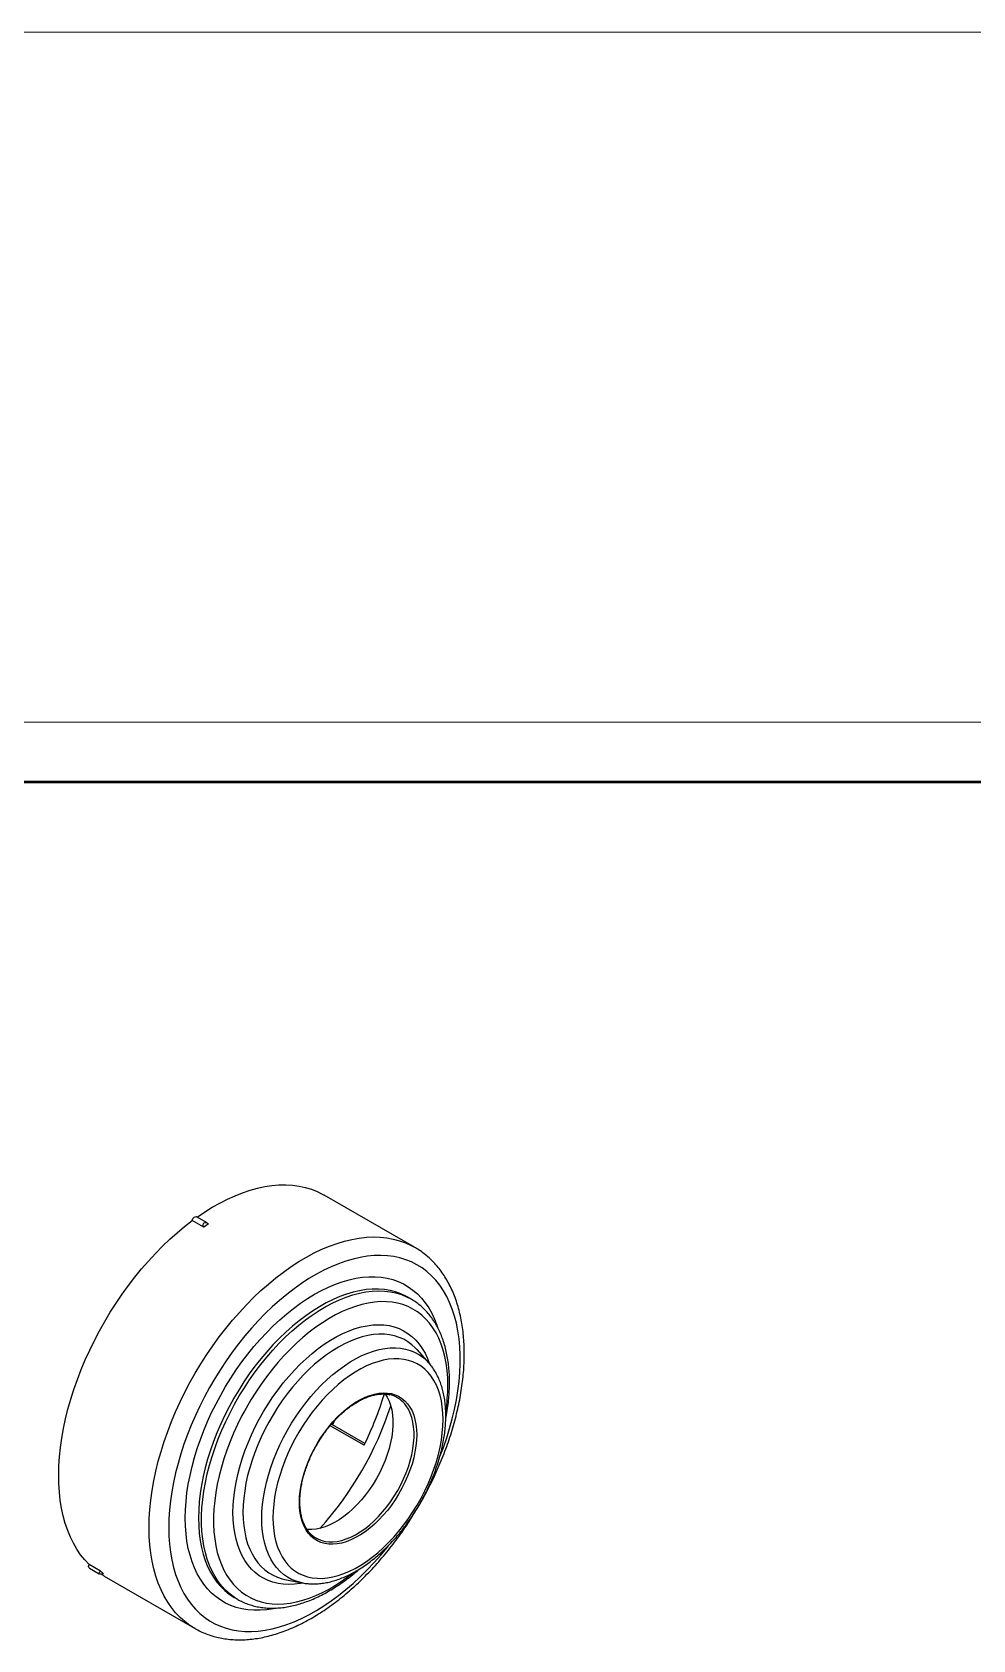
# Model space of a CAD drawing. Header units: millimetres. Extents: x 2517 to 77584, y 486 to 45347.
# Drawn here: x 3799.5 to 3849.9, y 710.6 to 796.9 of the extents above; entities that cross this region are included whole.
import ezdxf

# ---------------------------------------------------------------- set-up
doc = ezdxf.new("R2010")
doc.units = ezdxf.units.MM
for name, color, linetype, lineweight in [('尺寸标注', 2, 'Continuous', 9), ('引导线', 6, 'Continuous', 9), ('粗实线', 9, 'Continuous', 50)]:
    doc.layers.add(name, color=color, linetype=linetype, lineweight=lineweight)

msp = doc.modelspace()

# ---------------------------------------------------------------- linework, layer by layer
at = {"color": 7, "linetype": 'Continuous', "lineweight": 25}
for p, q in [((3819.9832, 731.67), (3815.1395, 734.4662)), ((3808.6714, 732.7414), (3808.0527, 733.0985)), ((3808.8592, 732.976), (3808.2797, 733.3106)), ((3819.9832, 731.67), (3819.9914, 731.6652)), ((3819.6172, 728.9946), (3819.5912, 729.0094)), ((3819.7825, 728.8991), (3819.6172, 728.9946)), ((3819.7825, 728.8991), (3819.7982, 728.89)), ((3820.1313, 726.1614), (3820.1171, 726.1773)), ((3820.7467, 725.4663), (3820.1313, 726.1614)), ((3820.7467, 725.4663), (3820.7537, 725.4584)), ((3817.2722, 721.0478), (3815.4525, 722.0983)), ((3815.5752, 722.1482), (3815.4992, 722.155)), ((3815.6674, 722.3394), (3815.5752, 722.1482)), ((3817.3183, 721.1419), (3815.5752, 722.1482)), ((3803.145, 714.2927), (3802.5262, 714.6499)), ((3802.5417, 714.4607), (3803.071, 714.1551)), ((3803.3404, 714.0274), (3808.1841, 711.2312)), ((3813.0285, 713.8577), (3813.9382, 713.6724)), ((3810.3089, 712.8913), (3810.3179, 712.8861)), ((3810.3179, 712.8861), (3810.4833, 712.7906))]:
    msp.add_line(p, q, dxfattribs=at)
at = {"color": 7, "linetype": 'Continuous', "lineweight": 25, "flags": 128}
for points in [[(3808.3162, 733.2895), (3808.7146, 733.5596), (3809.1242, 733.8142), (3809.5341, 734.0458), (3809.9434, 734.2538), (3810.3509, 734.4375), (3810.7557, 734.5967), (3811.1569, 734.7309), (3811.5535, 734.8398), (3811.9444, 734.9231), (3812.3289, 734.9806), (3812.7058, 735.0122), (3813.0745, 735.0179), (3813.4338, 734.9975), (3813.7831, 734.9512), (3814.1213, 734.879), (3814.4478, 734.7812), (3814.7617, 734.658), (3815.0623, 734.5096), (3815.1395, 734.4662)], [(3802.5262, 714.6499), (3802.291, 714.9018), (3802.0725, 715.1763), (3801.8714, 715.4726), (3801.688, 715.7901), (3801.5228, 716.1281), (3801.3763, 716.4856), (3801.2488, 716.8619), (3801.1405, 717.256), (3801.0518, 717.667), (3800.9829, 718.0939), (3800.9339, 718.5356), (3800.905, 718.9911), (3800.8961, 719.4593), (3800.9075, 719.939), (3800.9389, 720.4292), (3800.9904, 720.9286), (3801.0617, 721.4359), (3801.1529, 721.9501), (3801.2635, 722.4698), (3801.3934, 722.9938), (3801.5423, 723.5208), (3801.7097, 724.0496), (3801.8953, 724.5788), (3802.0986, 725.1073), (3802.3192, 725.6336), (3802.5565, 726.1567), (3802.8099, 726.6751), (3803.0788, 727.1876), (3803.3626, 727.6931), (3803.6606, 728.1902), (3803.9721, 728.6778), (3804.2963, 729.1547), (3804.6324, 729.6198), (3804.9796, 730.0719), (3805.3371, 730.5099), (3805.7041, 730.9328), (3806.0796, 731.3396), (3806.4627, 731.7293), (3806.8525, 732.1009), (3807.2481, 732.4535), (3807.6484, 732.7863), (3808.0527, 733.0985)], [(3808.0527, 733.0985), (3808.0668, 733.1524), (3808.0925, 733.2057), (3808.1273, 733.2531), (3808.1676, 733.2901), (3808.2097, 733.3129), (3808.2492, 733.3194), (3808.2797, 733.3106)], [(3812.3854, 717.1638), (3812.3956, 716.8178), (3812.4261, 716.4851), (3812.4768, 716.1672), (3812.5475, 715.8655), (3812.6378, 715.5814), (3812.7474, 715.3161), (3812.8757, 715.0709), (3813.0222, 714.8467), (3813.1863, 714.6446), (3813.3671, 714.4656), (3813.564, 714.3104), (3813.7759, 714.1797), (3814.002, 714.074), (3814.2413, 713.994), (3814.4927, 713.9398), (3814.755, 713.9118), (3815.0271, 713.9102), (3815.3078, 713.9347), (3815.5958, 713.9855), (3815.8898, 714.0623), (3816.1886, 714.1646), (3816.4908, 714.2921), (3816.795, 714.4442), (3817.0999, 714.6202), (3817.4041, 714.8194), (3817.7062, 715.0407), (3818.005, 715.2833), (3818.2991, 715.5461), (3818.5871, 715.8278), (3818.8678, 716.1273), (3819.1399, 716.4432), (3819.4022, 716.774), (3819.6536, 717.1184), (3819.8928, 717.4747), (3820.1189, 717.8414), (3820.3309, 718.2169), (3820.5277, 718.5993), (3820.7086, 718.9872), (3820.8726, 719.3786), (3821.0192, 719.772), (3821.1475, 720.1654), (3821.2571, 720.5572), (3821.3474, 720.9456), (3821.4181, 721.3289), (3821.4688, 721.7053), (3821.4993, 722.0733), (3821.5095, 722.431), (3821.4993, 722.777), (3821.4688, 723.1097), (3821.4181, 723.4276), (3821.3474, 723.7292), (3821.2571, 724.0134), (3821.1475, 724.2786), (3821.0192, 724.5239), (3820.8726, 724.7481), (3820.7086, 724.9501), (3820.5277, 725.1292), (3820.3309, 725.2844), (3820.1189, 725.4151), (3819.8928, 725.5207), (3819.6536, 725.6008), (3819.4022, 725.6549), (3819.1399, 725.6829), (3818.8678, 725.6846), (3818.5871, 725.66), (3818.2991, 725.6092), (3818.005, 725.5325), (3817.7062, 725.4302), (3817.4041, 725.3026), (3817.0999, 725.1505), (3816.795, 724.9745), (3816.4908, 724.7754), (3816.1886, 724.5541), (3815.8898, 724.3114), (3815.5958, 724.0487), (3815.3078, 723.7669), (3815.0271, 723.4674), (3814.755, 723.1516), (3814.4927, 722.8207), (3814.2413, 722.4764), (3814.002, 722.12), (3813.7759, 721.7533), (3813.564, 721.3779), (3813.3671, 720.9954), (3813.1863, 720.6076), (3813.0222, 720.2161), (3812.8757, 719.8228), (3812.7474, 719.4293), (3812.6378, 719.0375), (3812.5475, 718.6491), (3812.4768, 718.2659), (3812.4261, 717.8894), (3812.3956, 717.5215), (3812.3854, 717.1638)], [(3813.8008, 717.9809), (3813.811, 718.2792), (3813.8416, 718.5873), (3813.8922, 718.9032), (3813.9627, 719.225), (3814.0526, 719.5505), (3814.1612, 719.8776), (3814.2879, 720.2041), (3814.4319, 720.5281), (3814.5921, 720.8472), (3814.7677, 721.1596), (3814.9574, 721.4632), (3815.1599, 721.7559), (3815.3741, 722.0359), (3815.5985, 722.3014), (3815.8316, 722.5507), (3816.072, 722.7821), (3816.318, 722.9942), (3816.5681, 723.1855), (3816.8207, 723.3549), (3817.0741, 723.5012), (3817.3267, 723.6235), (3817.5768, 723.7209), (3817.8229, 723.7929), (3818.0632, 723.839), (3818.2964, 723.8589), (3818.5207, 723.8524), (3818.7349, 723.8197), (3818.9375, 723.7608), (3819.1272, 723.6763), (3819.3027, 723.5666), (3819.463, 723.4324), (3819.6069, 723.2747), (3819.7336, 723.0944), (3819.8423, 722.8928), (3819.9321, 722.6711), (3820.0026, 722.4307), (3820.0533, 722.1732), (3820.0838, 721.9004), (3820.0941, 721.6139), (3820.0838, 721.3156), (3820.0533, 721.0075), (3820.0026, 720.6915), (3819.9321, 720.3698), (3819.8423, 720.0443), (3819.7336, 719.7172), (3819.6069, 719.3906), (3819.463, 719.0667), (3819.3027, 718.7475), (3819.1272, 718.4352), (3818.9375, 718.1316), (3818.7349, 717.8389), (3818.5207, 717.5588), (3818.2964, 717.2933), (3818.0632, 717.044), (3817.8229, 716.8126), (3817.5768, 716.6006), (3817.3267, 716.4092), (3817.0741, 716.2399), (3816.8207, 716.0936), (3816.5681, 715.9713), (3816.318, 715.8739), (3816.072, 715.8019), (3815.8316, 715.7558), (3815.5985, 715.7359), (3815.3741, 715.7423), (3815.1599, 715.7751), (3814.9574, 715.8339), (3814.7677, 715.9185), (3814.5921, 716.0282), (3814.4319, 716.1623), (3814.2879, 716.3201), (3814.1612, 716.5003), (3814.0526, 716.702), (3813.9627, 716.9237), (3813.8922, 717.1641), (3813.8416, 717.4215), (3813.811, 717.6944), (3813.8008, 717.9809)], [(3818.4119, 723.8012), (3818.5166, 723.6323), (3818.6162, 723.4238), (3818.6967, 723.1958), (3818.7575, 722.9498), (3818.7982, 722.6874), (3818.8187, 722.4104), (3818.8187, 722.1207), (3818.7982, 721.8201), (3818.7575, 721.5106), (3818.6967, 721.1944), (3818.6162, 720.8735), (3818.5166, 720.55), (3818.3986, 720.2262), (3818.263, 719.9041), (3818.1106, 719.586), (3817.9424, 719.2738), (3817.7596, 718.9698), (3817.5635, 718.6759), (3817.3552, 718.394), (3817.1362, 718.1262), (3816.9079, 717.874), (3816.672, 717.6393), (3816.4298, 717.4236), (3816.1831, 717.2282), (3815.9335, 717.0546), (3815.6826, 716.9039), (3815.4321, 716.777), (3815.1838, 716.6749), (3814.9391, 716.5981), (3814.6999, 716.5473), (3814.4676, 716.5227), (3814.2438, 716.5245), (3814.2069, 716.5275)], [(3802.5417, 714.4607), (3802.5298, 714.4696), (3802.5099, 714.5008), (3802.5024, 714.5442), (3802.508, 714.5956), (3802.5262, 714.6499)], [(3803.3404, 714.0274), (3803.2188, 714.1006), (3803.1701, 714.1316)]]:
    msp.add_lwpolyline(points, dxfattribs=at)
at = {"color": 8, "linetype": 'Continuous', "lineweight": 25, "flags": 128}
for points in [[(3805.7398, 716.6338), (3805.75, 717.1162), (3805.7806, 717.6092), (3805.8315, 718.1116), (3805.9026, 718.6222), (3805.9938, 719.1396), (3806.1047, 719.6628), (3806.2352, 720.1903), (3806.3848, 720.7209), (3806.5533, 721.2533), (3806.7403, 721.7862), (3806.9452, 722.3182), (3807.1676, 722.8482), (3807.4069, 723.3747), (3807.6625, 723.8965), (3807.9338, 724.4123), (3808.2202, 724.9208), (3808.521, 725.4209), (3808.8354, 725.9113), (3809.1626, 726.3907), (3809.5018, 726.8581), (3809.8523, 727.3122), (3810.2131, 727.752), (3810.5834, 728.1763), (3810.9622, 728.5842), (3811.3487, 728.9747), (3811.7419, 729.3467), (3812.1408, 729.6994), (3812.5445, 730.0319), (3812.9519, 730.3434), (3813.3621, 730.6332), (3813.7741, 730.9005), (3814.1868, 731.1446), (3814.5993, 731.3651), (3815.0105, 731.5612), (3815.4195, 731.7327), (3815.8252, 731.8789), (3816.2266, 731.9997), (3816.6227, 732.0946), (3817.0127, 732.1635), (3817.3955, 732.2062), (3817.7702, 732.2225), (3818.1358, 732.2125), (3818.4916, 732.1762), (3818.8366, 732.1136), (3819.1699, 732.0249), (3819.4908, 731.9103), (3819.7984, 731.7702), (3819.9832, 731.67)], [(3821.3428, 720.4426), (3821.5254, 720.9255), (3821.7025, 721.4408), (3821.861, 721.9552), (3822.0007, 722.4676), (3822.1211, 722.9765), (3822.222, 723.4806), (3822.303, 723.9786), (3822.3639, 724.4692), (3822.4046, 724.9512), (3822.425, 725.4232), (3822.425, 725.8841), (3822.4046, 726.3326), (3822.3639, 726.7675), (3822.303, 727.1878), (3822.222, 727.5923), (3822.1211, 727.98), (3822.0007, 728.3499), (3821.861, 728.701), (3821.7025, 729.0323), (3821.5254, 729.3431), (3821.3302, 729.6325), (3821.1176, 729.8997), (3820.888, 730.1441), (3820.642, 730.3651), (3820.3803, 730.5619), (3820.1036, 730.7342), (3819.8125, 730.8815), (3819.5079, 731.0034), (3819.1905, 731.0995), (3818.8612, 731.1697), (3818.5207, 731.2137), (3818.1701, 731.2315), (3817.8102, 731.2229), (3817.442, 731.1881), (3817.0664, 731.127), (3816.6844, 731.0399), (3816.297, 730.927), (3815.9052, 730.7886), (3815.5101, 730.625), (3815.1126, 730.4367), (3814.7138, 730.2241), (3814.3147, 729.9878), (3813.9164, 729.7285), (3813.52, 729.4468), (3813.1263, 729.1434), (3812.7366, 728.8192), (3812.3518, 728.4749), (3811.9729, 728.1115), (3811.6008, 727.7299), (3811.2367, 727.3311), (3810.8813, 726.9162), (3810.5357, 726.4863), (3810.2007, 726.0424), (3809.8772, 725.5857), (3809.5661, 725.1175), (3809.2682, 724.6389), (3808.9842, 724.1511), (3808.7148, 723.6555), (3808.4609, 723.1534), (3808.2231, 722.646), (3808.0019, 722.1347), (3807.7979, 721.6209), (3807.6118, 721.1057), (3807.4439, 720.5907), (3807.2947, 720.0772), (3807.1646, 719.5664), (3807.0539, 719.0597), (3806.963, 718.5585), (3806.892, 718.064), (3806.8412, 717.5775), (3806.8106, 717.1004), (3806.8004, 716.6338), (3806.8004, 716.6338)], [(3807.6843, 717.1441), (3807.6945, 717.5831), (3807.725, 718.0327), (3807.7756, 718.4914), (3807.8463, 718.9578), (3807.9369, 719.4307), (3808.0471, 719.9085), (3808.1765, 720.3901), (3808.3248, 720.8738), (3808.4915, 721.3583), (3808.6763, 721.8422), (3808.8784, 722.324), (3809.0973, 722.8024), (3809.3325, 723.276), (3809.5831, 723.7432), (3809.8485, 724.2029), (3810.1278, 724.6536), (3810.4203, 725.0939), (3810.7251, 725.5227), (3811.0414, 725.9387), (3811.3681, 726.3406), (3811.7043, 726.7272), (3812.049, 727.0975), (3812.4013, 727.4503), (3812.7601, 727.7847), (3813.1243, 728.0995), (3813.4929, 728.3939), (3813.8647, 728.6671), (3814.2388, 728.9182), (3814.614, 729.1466), (3814.9891, 729.3514), (3815.3632, 729.5322), (3815.7351, 729.6883), (3816.1036, 729.8194), (3816.4679, 729.9251), (3816.8266, 730.005), (3817.1789, 730.0589), (3817.5237, 730.0867), (3817.8599, 730.0882), (3818.1866, 730.0635), (3818.5028, 730.0127), (3818.8076, 729.9358), (3819.1001, 729.8332), (3819.3795, 729.705), (3819.6449, 729.5518), (3819.8955, 729.3739), (3820.1306, 729.1718), (3820.3496, 728.9462), (3820.5517, 728.6977), (3820.7364, 728.4271), (3820.9032, 728.1351), (3821.0515, 727.8226), (3821.1809, 727.4905), (3821.2177, 727.3818)], [(3819.5912, 729.0094), (3819.5196, 729.0486), (3819.2488, 729.176), (3818.9648, 729.2778), (3818.6684, 729.354), (3818.3606, 729.4041), (3818.0423, 729.428), (3817.7144, 729.4257), (3817.3781, 729.3972), (3817.0344, 729.3425), (3816.6843, 729.2619), (3816.3288, 729.1556), (3815.9692, 729.0238), (3815.6064, 728.8671), (3815.2417, 728.6859), (3814.8761, 728.4807), (3814.5108, 728.2522), (3814.147, 728.0011), (3813.7856, 727.7282), (3813.4279, 727.4343), (3813.075, 727.1204), (3812.7279, 726.7873), (3812.3878, 726.4362), (3812.0556, 726.0681), (3811.7324, 725.6841), (3811.4192, 725.2855), (3811.117, 724.8734), (3810.8267, 724.4492), (3810.5492, 724.0141), (3810.2853, 723.5696), (3810.0359, 723.1169), (3809.8018, 722.6575), (3809.5836, 722.1927), (3809.3821, 721.7241), (3809.1978, 721.2531), (3809.0314, 720.7811), (3808.8833, 720.3096), (3808.754, 719.8401), (3808.6439, 719.374), (3808.5534, 718.9126), (3808.4827, 718.4576), (3808.4321, 718.0103), (3808.4016, 717.5719), (3808.3914, 717.1441)], [(3810.4804, 712.7923), (3810.3242, 712.889), (3810.0823, 713.066), (3809.8561, 713.267), (3809.6461, 713.4915), (3809.4532, 713.7387), (3809.2777, 714.0078), (3809.1204, 714.2981), (3808.9817, 714.6086), (3808.862, 714.9384), (3808.7616, 715.2865), (3808.681, 715.6517), (3808.6203, 716.033), (3808.5797, 716.4291), (3808.5594, 716.8389), (3808.5594, 717.2611), (3808.5797, 717.6944), (3808.6203, 718.1374), (3808.681, 718.5888), (3808.7616, 719.0471), (3808.862, 719.511), (3808.9817, 719.979), (3809.1204, 720.4498), (3809.2777, 720.9217), (3809.4532, 721.3934), (3809.6461, 721.8633), (3809.8561, 722.3302), (3810.0823, 722.7924), (3810.3242, 723.2487), (3810.5809, 723.6975), (3810.8517, 724.1375), (3811.1357, 724.5673), (3811.4321, 724.9856), (3811.7399, 725.3911), (3812.0582, 725.7825), (3812.386, 726.1587), (3812.7223, 726.5185), (3813.0661, 726.8607), (3813.4162, 727.1843), (3813.7716, 727.4884), (3814.1313, 727.7719), (3814.494, 728.034), (3814.8588, 728.2738), (3815.2243, 728.4907), (3815.5896, 728.684), (3815.9535, 728.8531), (3816.3148, 728.9974), (3816.6725, 729.1164), (3817.0255, 729.21), (3817.3725, 729.2776), (3817.7127, 729.3192), (3818.0449, 729.3347), (3818.3681, 729.3238), (3818.6812, 729.2868), (3818.9835, 729.2237), (3819.2738, 729.1346), (3819.5513, 729.02), (3819.7825, 728.8991)], [(3821.765, 724.2715), (3821.755, 724.6762), (3821.7248, 725.068), (3821.6747, 725.4457), (3821.6047, 725.8079), (3821.515, 726.1536), (3821.4061, 726.4817), (3821.2782, 726.7911), (3821.1317, 727.0807), (3820.9671, 727.3498), (3820.7849, 727.5974), (3820.5857, 727.8227), (3820.3702, 728.025), (3820.1391, 728.2036), (3819.893, 728.358), (3819.6327, 728.4878), (3819.3592, 728.5924), (3819.0733, 728.6715), (3818.7758, 728.725), (3818.4678, 728.7525), (3818.1502, 728.7541), (3817.8241, 728.7296), (3817.4905, 728.6793), (3817.1504, 728.6033), (3816.805, 728.5017), (3816.4553, 728.375), (3816.1026, 728.2235), (3815.7478, 728.0477), (3815.3922, 727.8483), (3815.0369, 727.6257), (3814.6829, 727.3808), (3814.3316, 727.1143), (3813.9839, 726.827), (3813.641, 726.52), (3813.304, 726.1941), (3812.974, 725.8505), (3812.6521, 725.4902), (3812.3391, 725.1143), (3812.0363, 724.7242), (3811.7445, 724.3209), (3811.4646, 723.9059), (3811.1976, 723.4804), (3810.9444, 723.0459), (3810.7057, 722.6037), (3810.4822, 722.1551), (3810.2748, 721.7018), (3810.0841, 721.245), (3809.9106, 720.7863), (3809.755, 720.3272), (3809.6177, 719.8691), (3809.4993, 719.4135), (3809.3999, 718.9618), (3809.3201, 718.5154), (3809.26, 718.076), (3809.2198, 717.6447), (3809.1997, 717.223), (3809.1997, 716.8123), (3809.2198, 716.4139), (3809.26, 716.029), (3809.3201, 715.6589), (3809.3999, 715.3048), (3809.4993, 714.9678), (3809.6177, 714.649), (3809.755, 714.3493), (3809.9106, 714.0698), (3810.0841, 713.8114), (3810.2748, 713.5749), (3810.4822, 713.361), (3810.7057, 713.1705), (3810.9444, 713.0039), (3811.1976, 712.8617), (3811.4646, 712.7445), (3811.7445, 712.6526), (3812.0363, 712.5863), (3812.3391, 712.5458), (3812.6521, 712.5312), (3812.974, 712.5426), (3813.304, 712.58), (3813.641, 712.6432), (3813.9839, 712.7321), (3814.3316, 712.8463), (3814.6829, 712.9854), (3815.0369, 713.1491), (3815.3922, 713.3368), (3815.7478, 713.5479), (3816.1026, 713.7818), (3816.4553, 714.0376), (3816.6316, 714.1743)], [(3810.2421, 717.4386), (3810.2524, 717.8281), (3810.283, 718.2279), (3810.334, 718.6365), (3810.4051, 719.0524), (3810.496, 719.474), (3810.6065, 719.8997), (3810.736, 720.3279), (3810.8841, 720.7569), (3811.0503, 721.1852), (3811.2339, 721.6111), (3811.4341, 722.0329), (3811.6503, 722.4491), (3811.8817, 722.8582), (3812.1273, 723.2585), (3812.3862, 723.6485), (3812.6574, 724.0268), (3812.9399, 724.3919), (3813.2327, 724.7425), (3813.5346, 725.0772), (3813.8445, 725.3947), (3814.1612, 725.6938), (3814.4834, 725.9735), (3814.8101, 726.2326), (3815.1399, 726.4701), (3815.4716, 726.6852), (3815.8039, 726.8771), (3816.1356, 727.0449), (3816.4654, 727.1882), (3816.792, 727.3062), (3817.1143, 727.3987), (3817.431, 727.4652), (3817.7409, 727.5054), (3818.0428, 727.5193), (3818.3356, 727.5068), (3818.6181, 727.4679), (3818.8893, 727.4027), (3819.1482, 727.3116), (3819.3938, 727.1949), (3819.6252, 727.0529), (3819.8414, 726.8863), (3820.0416, 726.6957), (3820.2252, 726.4817), (3820.3914, 726.2453), (3820.5395, 725.9873), (3820.669, 725.7087), (3820.7669, 725.4482)], [(3820.1171, 726.1773), (3820.033, 726.2666), (3819.836, 726.4461), (3819.6235, 726.6018), (3819.3962, 726.733), (3819.1552, 726.8392), (3818.9012, 726.9201), (3818.6354, 726.9752), (3818.3588, 727.0045), (3818.0725, 727.0076), (3817.7776, 726.9848), (3817.4752, 726.9359), (3817.1666, 726.8613), (3816.853, 726.7612), (3816.5356, 726.636), (3816.2156, 726.4862), (3815.8944, 726.3125), (3815.5732, 726.1154), (3815.2533, 725.8958), (3814.9359, 725.6545), (3814.6222, 725.3925), (3814.3136, 725.1108), (3814.0113, 724.8105), (3813.7163, 724.4929), (3813.43, 724.1591), (3813.1534, 723.8105), (3812.8876, 723.4485), (3812.6337, 723.0745), (3812.3926, 722.6899), (3812.1654, 722.2963), (3811.9529, 721.8952), (3811.7559, 721.4883), (3811.5753, 721.0771), (3811.4117, 720.6632), (3811.2658, 720.2484), (3811.1381, 719.8341), (3811.0293, 719.4221), (3810.9396, 719.014), (3810.8695, 718.6114), (3810.8192, 718.2158), (3810.789, 717.8289), (3810.7789, 717.4522)], [(3813.9382, 713.6724), (3813.88, 713.6849), (3813.6281, 713.7566), (3813.3887, 713.8537), (3813.1629, 713.9759), (3812.9516, 714.1226), (3812.7556, 714.2933), (3812.5758, 714.4872), (3812.4128, 714.7035), (3812.2674, 714.9414), (3812.1402, 715.1998), (3812.0316, 715.4778), (3811.9422, 715.7742), (3811.8722, 716.0877), (3811.8221, 716.417), (3811.7919, 716.7609), (3811.7818, 717.1179), (3811.7919, 717.4865), (3811.8221, 717.8652), (3811.8722, 718.2525), (3811.9422, 718.6468), (3812.0316, 719.0464), (3812.1402, 719.4497), (3812.2674, 719.8551), (3812.4128, 720.2608), (3812.5758, 720.6653), (3812.7556, 721.0668), (3812.9516, 721.4638), (3813.1629, 721.8545), (3813.3887, 722.2373), (3813.6281, 722.6108), (3813.88, 722.9733), (3814.1434, 723.3234), (3814.4173, 723.6597), (3814.7005, 723.9806), (3814.9919, 724.2851), (3815.2902, 724.5716), (3815.5942, 724.8392), (3815.9028, 725.0867), (3816.2145, 725.3131), (3816.5282, 725.5175), (3816.8425, 725.6989), (3817.1562, 725.8568), (3817.468, 725.9903), (3817.7765, 726.0991), (3818.0806, 726.1825), (3818.3789, 726.2404), (3818.6703, 726.2723), (3818.9535, 726.2783), (3819.2274, 726.2583), (3819.4908, 726.2124), (3819.7427, 726.1407), (3819.9821, 726.0436), (3820.2079, 725.9214), (3820.4192, 725.7747), (3820.6152, 725.6041), (3820.7467, 725.4663)], [(3815.1881, 715.8945), (3815.3751, 715.8714), (3815.5989, 715.8696), (3815.8312, 715.8942), (3816.0705, 715.945), (3816.3151, 716.0218), (3816.5635, 716.1239), (3816.814, 716.2508), (3817.0648, 716.4015), (3817.3145, 716.5751), (3817.5612, 716.7704), (3817.8033, 716.9862), (3818.0393, 717.2209), (3818.2676, 717.473), (3818.4866, 717.7409), (3818.6948, 718.0227), (3818.891, 718.3166), (3819.0738, 718.6207), (3819.2419, 718.9328), (3819.3944, 719.251), (3819.53, 719.5731), (3819.648, 719.8969), (3819.7476, 720.2204), (3819.828, 720.5413), (3819.8888, 720.8575), (3819.9296, 721.1669), (3819.9501, 721.4675), (3819.9501, 721.7573), (3819.9296, 722.0343), (3819.8888, 722.2967), (3819.828, 722.5427), (3819.7476, 722.7707), (3819.648, 722.9792), (3819.53, 723.1668), (3819.4544, 723.2643)], [(3812.5012, 712.3037), (3812.4013, 712.2839), (3812.049, 712.23), (3811.7043, 712.2022), (3811.3681, 712.2007), (3811.0414, 712.2254), (3810.7251, 712.2762), (3810.4203, 712.3531), (3810.1278, 712.4558), (3809.8485, 712.5839), (3809.5831, 712.7371), (3809.3325, 712.9151), (3809.0973, 713.1171), (3808.8784, 713.3427), (3808.6763, 713.5912), (3808.4915, 713.8618), (3808.3248, 714.1538), (3808.1765, 714.4663), (3808.0471, 714.7984), (3807.9369, 715.1491), (3807.8463, 715.5174), (3807.7756, 715.9022), (3807.725, 716.3023), (3807.6945, 716.7167), (3807.6843, 717.1441)], [(3808.3914, 717.1441), (3808.4016, 716.7279), (3808.4321, 716.3248), (3808.4827, 715.9359), (3808.5534, 715.5625), (3808.6439, 715.2057), (3808.754, 714.8667), (3808.8833, 714.5464), (3809.0314, 714.2459), (3809.1978, 713.966), (3809.3821, 713.7078), (3809.5836, 713.4718), (3809.8018, 713.259), (3810.0359, 713.0699), (3810.2853, 712.9052), (3810.3089, 712.8913)], [(3813.9543, 713.662), (3813.8445, 713.6417), (3813.5346, 713.6015), (3813.2327, 713.5876), (3812.9399, 713.6001), (3812.6574, 713.639), (3812.3862, 713.7042), (3812.1273, 713.7953), (3811.8817, 713.912), (3811.6503, 714.054), (3811.4341, 714.2206), (3811.2339, 714.4112), (3811.0503, 714.6251), (3810.8841, 714.8616), (3810.736, 715.1196), (3810.6065, 715.3982), (3810.496, 715.6964), (3810.4051, 716.013), (3810.334, 716.3468), (3810.283, 716.6966), (3810.2524, 717.061), (3810.2421, 717.4386)], [(3810.7789, 717.4522), (3810.789, 717.0871), (3810.8192, 716.7351), (3810.8695, 716.3976), (3810.9396, 716.0759), (3811.0293, 715.7713), (3811.1381, 715.4849), (3811.2658, 715.218), (3811.4117, 714.9716), (3811.5753, 714.7466), (3811.7559, 714.544), (3811.9529, 714.3645), (3812.1654, 714.2088), (3812.3926, 714.0776), (3812.6337, 713.9713), (3812.8876, 713.8904), (3813.0285, 713.8577)], [(3808.1895, 711.2281), (3807.9338, 711.3885), (3807.6625, 711.591), (3807.4069, 711.8177), (3807.1676, 712.0679), (3806.9452, 712.3411), (3806.7403, 712.6366), (3806.5533, 712.9536), (3806.3848, 713.2914), (3806.2352, 713.6493), (3806.1047, 714.0261), (3805.9938, 714.4212), (3805.9026, 714.8335), (3805.8315, 715.2619), (3805.7806, 715.7055), (3805.75, 716.1632), (3805.7398, 716.6338)], [(3806.8004, 716.6338), (3806.8106, 716.179), (3806.8412, 715.7371), (3806.892, 715.3093), (3806.963, 714.8968), (3807.0539, 714.5006), (3807.1646, 714.1217), (3807.2947, 713.7611), (3807.4439, 713.4197), (3807.6118, 713.0986), (3807.7979, 712.7984), (3808.0019, 712.52), (3808.2231, 712.2641), (3808.4609, 712.0314), (3808.7148, 711.8224), (3808.9842, 711.6377), (3809.2682, 711.4779), (3809.5661, 711.3433), (3809.8772, 711.2342), (3810.2007, 711.151), (3810.5357, 711.0939), (3810.8813, 711.063), (3811.2367, 711.0584), (3811.6008, 711.0801), (3811.9729, 711.1281), (3812.3518, 711.2022), (3812.7366, 711.3022), (3813.1263, 711.4279), (3813.52, 711.579), (3813.9164, 711.755), (3814.3147, 711.9555), (3814.7138, 712.18), (3815.1126, 712.4279), (3815.5101, 712.6985), (3815.9052, 712.9912), (3816.297, 713.3051), (3816.6844, 713.6395), (3817.0664, 713.9934), (3817.442, 714.366), (3817.8102, 714.7563), (3818.1701, 715.1633), (3818.5207, 715.5858), (3818.6006, 715.6859)]]:
    msp.add_lwpolyline(points, dxfattribs=at)
at = {"color": 7, "linetype": 'Continuous', "lineweight": 25}
for centre, radius, start, end in [((3816.6016, 722.0741), 13.292, 125.277629, 126.62764), ((3801.3564, 728.9298), 17.7606, 333.65375, 343.201892), ((3818.3066, 722.3144), 1.4899, 39.610187, 77.204911), ((3801.3761, 728.7865), 18.2164, 317.96796, 342.037417), ((3815.4479, 717.3628), 1.4911, 221.713619, 259.965311), ((3806.0599, 717.2439), 4.1481, 225.35347, 228.287847)]:
    msp.add_arc(centre, radius, start, end, dxfattribs=at)
at = {"color": 8, "linetype": 'Continuous', "lineweight": 25}
msp.add_arc((3812.1158, 724.3095), 9.6493, 351.316812, 359.774473, dxfattribs=at)
at = {"color": 7, "linetype": 'Continuous', "lineweight": 25}
for points, knots in [([(3808.6714, 732.7414), (3808.6532, 732.7842), (3808.6422, 732.8299), (3808.6454, 732.9185), (3808.6613, 732.9618), (3808.7272, 733.0098), (3808.7722, 733.0107), (3808.854, 732.9836), (3808.892, 732.9574), (3808.9249, 732.9252)], [0, 0, 0, 0, 0.25, 0.25, 0.5, 0.5, 0.75, 0.75, 1, 1, 1, 1]), ([(3808.1917, 711.2306), (3808.2441, 711.1998), (3808.3935, 711.1122), (3808.6536, 710.9923), (3808.9698, 710.8695), (3809.2974, 710.7709), (3809.6351, 710.6952), (3809.9825, 710.6432), (3810.339, 710.6148), (3810.7039, 710.6103), (3811.0766, 710.6299), (3811.4563, 710.6736), (3811.842, 710.7415), (3812.2328, 710.8335), (3812.6277, 710.9495), (3813.0257, 711.089), (3813.4258, 711.2518), (3813.827, 711.4374), (3814.2283, 711.6453), (3814.6287, 711.8748), (3815.0275, 712.1254), (3815.4236, 712.3963), (3815.8163, 712.687), (3816.2048, 712.9965), (3816.5883, 713.3243), (3816.966, 713.6696), (3817.3373, 714.0315), (3817.7012, 714.4093), (3818.0572, 714.8021), (3818.4045, 715.209), (3818.7424, 715.6292), (3819.0702, 716.0618), (3819.3873, 716.5059), (3819.6931, 716.9604), (3819.9869, 717.4245), (3820.268, 717.8971), (3820.536, 718.3773), (3820.7903, 718.8641), (3821.0302, 719.3564), (3821.2553, 719.8532), (3821.4651, 720.3535), (3821.6592, 720.8563), (3821.837, 721.3605), (3821.9982, 721.865), (3822.1424, 722.369), (3822.2693, 722.8712), (3822.3785, 723.3707), (3822.4697, 723.8665), (3822.5425, 724.3576), (3822.5969, 724.8429), (3822.6325, 725.3215), (3822.6491, 725.7923), (3822.6465, 726.2543), (3822.6247, 726.7065), (3822.5835, 727.1479), (3822.5228, 727.5774), (3822.4426, 727.9939), (3822.3431, 728.3963), (3822.2244, 728.7836), (3822.0867, 729.1545), (3821.9304, 729.5082), (3821.7559, 729.8436), (3821.5639, 730.1598), (3821.355, 730.4558), (3821.13, 730.7312), (3820.8895, 730.9851), (3820.6346, 731.2177), (3820.3648, 731.4266), (3820.1499, 731.5748), (3820.0211, 731.6458), (3819.991, 731.6623)], [0, 0, 0, 0, 0.00770416, 0.02196814, 0.03623801, 0.0505395, 0.06489585, 0.07932635, 0.09384517, 0.10846068, 0.12317524, 0.13798569, 0.15288425, 0.16785982, 0.1828994, 0.19798945, 0.21311699, 0.22827032, 0.24343948, 0.25861637, 0.27379358, 0.28896631, 0.30413164, 0.31928775, 0.3344336, 0.34956882, 0.36469351, 0.37980812, 0.39491336, 0.41001014, 0.42509947, 0.44018249, 0.45526037, 0.47033432, 0.4854056, 0.50047547, 0.51554521, 0.53061588, 0.54568855, 0.56076453, 0.5758451, 0.59093154, 0.60602511, 0.62112705, 0.63623854, 0.65136067, 0.66649442, 0.68164057, 0.69679967, 0.7119719, 0.72715694, 0.74235383, 0.75756075, 0.77277478, 0.78799091, 0.80320159, 0.81839837, 0.83357075, 0.8487063, 0.86379105, 0.87881032, 0.89374985, 0.90859734, 0.92334404, 0.93798621, 0.95252611, 0.96697244, 0.98134, 0.99564879, 1, 1, 1, 1]), ([(3821.8555, 724.4371), (3821.8549, 724.509), (3821.8534, 724.7168), (3821.8362, 725.0531), (3821.7975, 725.4413), (3821.7394, 725.8171), (3821.6621, 726.1795), (3821.5657, 726.5273), (3821.4504, 726.8592), (3821.3166, 727.1742), (3821.1648, 727.4711), (3820.9955, 727.7489), (3820.8094, 728.0068), (3820.6074, 728.2437), (3820.3904, 728.4595), (3820.1584, 728.6522), (3819.9608, 728.7948), (3819.8363, 728.8649), (3819.7983, 728.8863)], [0, 0, 0, 0, 0.0359759, 0.1039962, 0.1720472, 0.2400747, 0.3080369, 0.3758808, 0.4435429, 0.5109521, 0.5780356, 0.6447273, 0.7109782, 0.7767665, 0.8421048, 0.9070438, 0.9716692, 1, 1, 1, 1]), ([(3813.9302, 713.676), (3813.9469, 713.6719), (3814.0504, 713.6467), (3814.2491, 713.6234), (3814.5259, 713.6075), (3814.8113, 713.6177), (3815.1035, 713.6513), (3815.4017, 713.7092), (3815.7045, 713.7911), (3816.0108, 713.8968), (3816.3191, 714.0258), (3816.6281, 714.1775), (3816.9366, 714.3512), (3817.2433, 714.546), (3817.5471, 714.7611), (3817.8469, 714.9954), (3818.1416, 715.2481), (3818.4303, 715.518), (3818.7119, 715.8042), (3818.9856, 716.1056), (3819.2505, 716.421), (3819.5056, 716.7493), (3819.75, 717.0893), (3819.983, 717.4398), (3820.2037, 717.7995), (3820.4114, 718.1671), (3820.6053, 718.5413), (3820.7847, 718.9209), (3820.949, 719.3044), (3821.0975, 719.6906), (3821.2297, 720.078), (3821.345, 720.4654), (3821.443, 720.8515), (3821.5232, 721.2349), (3821.5852, 721.6142), (3821.6287, 721.9883), (3821.6533, 722.3558), (3821.6587, 722.7153), (3821.6447, 723.0656), (3821.6111, 723.4053), (3821.5579, 723.733), (3821.485, 724.0472), (3821.3926, 724.3465), (3821.2809, 724.6293), (3821.1508, 724.8946), (3821.0017, 725.1396), (3820.869, 725.3269), (3820.7798, 725.4249), (3820.7525, 725.455)], [0, 0, 0, 0, 0.0041343, 0.0254729, 0.0469927, 0.0687172, 0.0906497, 0.1127752, 0.1350654, 0.1574848, 0.1799966, 0.2025673, 0.2251694, 0.2477801, 0.2703826, 0.2929688, 0.3155344, 0.3380776, 0.3605987, 0.3830993, 0.4055817, 0.4280489, 0.450504, 0.4729505, 0.4953921, 0.5178323, 0.5402745, 0.5627215, 0.5851772, 0.6076451, 0.630129, 0.6526324, 0.6751588, 0.6977111, 0.7202915, 0.7429016, 0.7655409, 0.7882069, 0.8108938, 0.8335901, 0.8562738, 0.8789193, 0.9014937, 0.9239577, 0.9462701, 0.9683932, 0.9903005, 1, 1, 1, 1]), ([(3813.8301, 718.0217), (3813.8306, 718.0692), (3813.832, 718.2073), (3813.848, 718.4438), (3813.8839, 718.7326), (3813.9376, 719.0283), (3814.0086, 719.3288), (3814.0967, 719.6324), (3814.2012, 719.9373), (3814.3216, 720.2416), (3814.4572, 720.5436), (3814.6071, 720.8415), (3814.7706, 721.1333), (3814.9467, 721.4175), (3815.1342, 721.6923), (3815.332, 721.9561), (3815.539, 722.2072), (3815.7539, 722.4443), (3815.9754, 722.6659), (3816.2022, 722.8706), (3816.4327, 723.0574), (3816.6657, 723.2252), (3816.8997, 723.3729), (3817.1333, 723.4999), (3817.365, 723.6053), (3817.5934, 723.6887), (3817.8172, 723.7498), (3818.035, 723.7881), (3818.246, 723.8043), (3818.4476, 723.7954), (3818.5839, 723.7798), (3818.6495, 723.7607), (3818.6543, 723.7593)], [0, 0, 0, 0, 0.0183169, 0.0532182, 0.0881369, 0.1230684, 0.1580144, 0.1929745, 0.2279474, 0.2629311, 0.2979233, 0.3329217, 0.3679234, 0.402926, 0.4379261, 0.4729208, 0.5079073, 0.542883, 0.5778453, 0.612792, 0.647721, 0.6826314, 0.7175232, 0.7523988, 0.7872638, 0.8221265, 0.8569998, 0.8919065, 0.9268789, 0.9619583, 0.9971897, 1, 1, 1, 1]), ([(3821.6516, 722.4547), (3821.6602, 722.4961), (3821.6995, 722.6848), (3821.7512, 723.0165), (3821.8061, 723.4483), (3821.8408, 723.873), (3821.8543, 724.2015), (3821.8552, 724.3876), (3821.8555, 724.4371)], [0, 0, 0, 0, 0.0604318, 0.2755606, 0.4908684, 0.7063547, 0.9220097, 1, 1, 1, 1]), ([(3814.3523, 716.3597), (3814.3408, 716.3714), (3814.2844, 716.4292), (3814.1977, 716.5537), (3814.0936, 716.7324), (3814.0069, 716.9309), (3813.9366, 717.1459), (3813.8834, 717.3768), (3813.8478, 717.6222), (3813.832, 717.8391), (3813.8306, 717.9751), (3813.8301, 718.0217)], [0, 0, 0, 0, 0.0332914, 0.1634407, 0.2928935, 0.4217111, 0.550036, 0.6780248, 0.8058124, 0.9335003, 1, 1, 1, 1]), ([(3803.2999, 714.1474), (3803.2546, 714.1383), (3803.2073, 714.1332), (3803.1186, 714.1367), (3803.0769, 714.1465), (3803.0365, 714.1842), (3803.0409, 714.2094), (3803.0778, 714.2546), (3803.1086, 714.2752), (3803.145, 714.2927)], [0, 0, 0, 0, 0.25, 0.25, 0.5, 0.5, 0.75, 0.75, 1, 1, 1, 1]), ([(3810.4805, 712.7931), (3810.4855, 712.7899), (3810.5742, 712.7337), (3810.7586, 712.6451), (3811.0334, 712.5297), (3811.3205, 712.4398), (3811.6174, 712.3725), (3811.9241, 712.3289), (3812.2398, 712.3088), (3812.5638, 712.3126), (3812.8951, 712.3404), (3813.233, 712.3922), (3813.5764, 712.468), (3813.9242, 712.5676), (3814.2753, 712.6907), (3814.6285, 712.8369), (3814.9829, 713.0057), (3815.3373, 713.1965), (3815.6908, 713.4087), (3816.0422, 713.6414), (3816.3906, 713.8945), (3816.7099, 714.1445), (3816.9105, 714.3181), (3816.9981, 714.394)], [0, 0, 0, 0, 0.0029552, 0.0517157, 0.1004632, 0.1492849, 0.1982753, 0.2475114, 0.2970473, 0.3469105, 0.3971025, 0.447602, 0.498371, 0.549362, 0.600524, 0.6518087, 0.7031734, 0.7545829, 0.8060088, 0.8574264, 0.9088233, 0.9601917, 1, 1, 1, 1])]:
    msp.add_open_spline(points, degree=3, knots=knots, dxfattribs=at)
at = {"layer": '尺寸标注', "ltscale": 0.2}
msp.add_line((3054.3981, 796.855), (3957.6079, 796.855), dxfattribs=at)
at = {"layer": '引导线'}
msp.add_line((3746.7081, 759.8374), (4015.5296, 759.8374), dxfattribs=at)
at = {"layer": '粗实线'}
msp.add_line((3762.7094, 756.6371), (4012.3294, 756.6371), dxfattribs=at)

doc.saveas('drawing.dxf')
